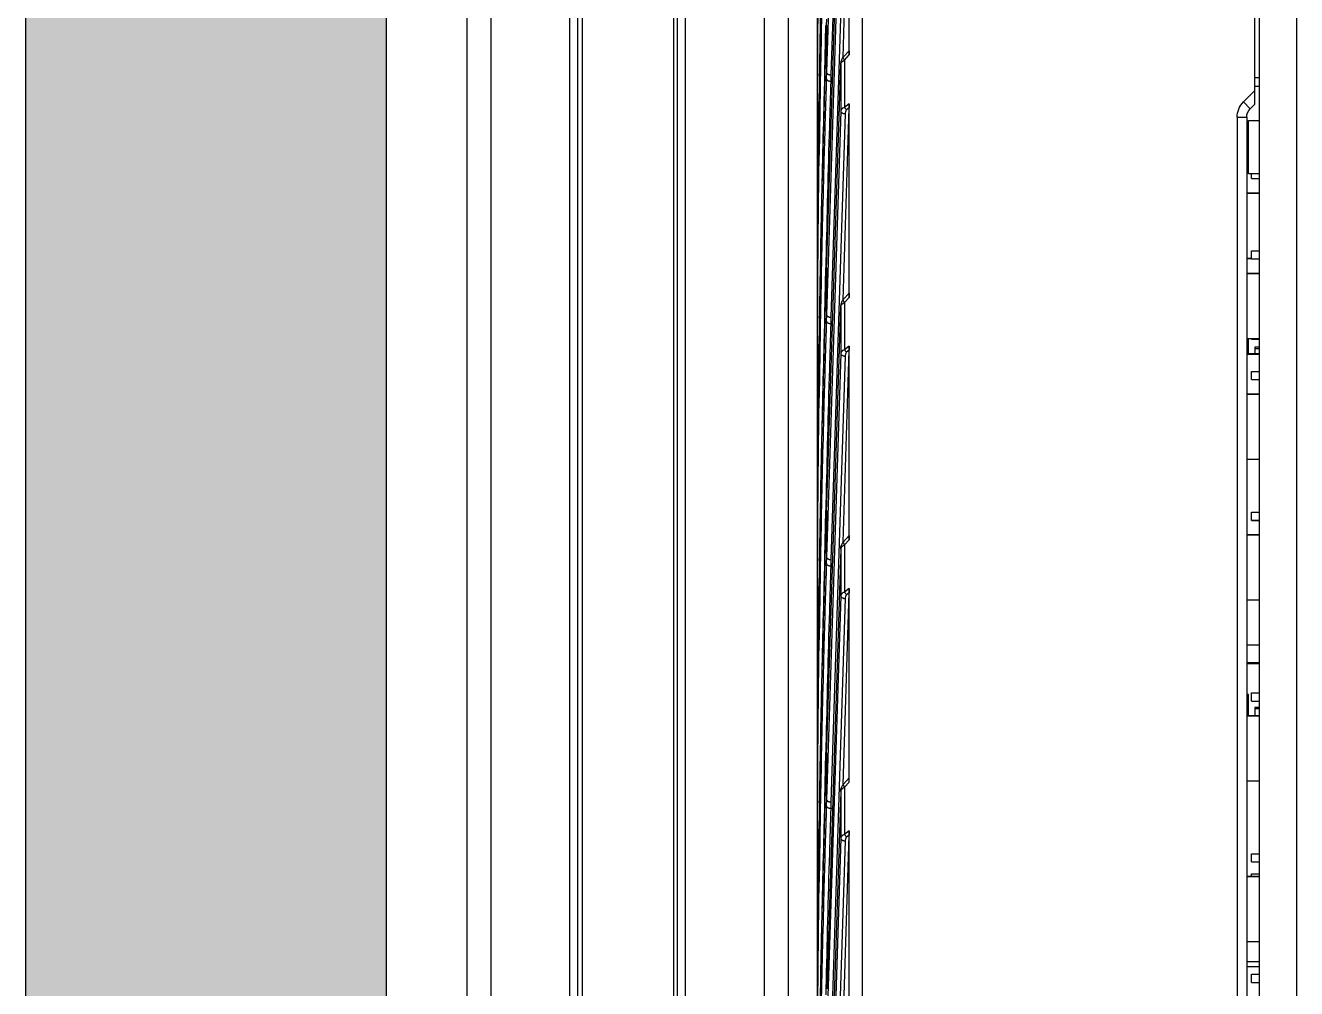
# Model space of a CAD drawing. Header units: millimetres. Extents: x 3299 to 14264, y 1863 to 5555.
# Drawn here: x 13160 to 13239, y 3224.4 to 3284.3 of the extents above; entities that cross this region are included whole.
import ezdxf

# ---------------------------------------------------------------- set-up
doc = ezdxf.new("R2010")
doc.units = ezdxf.units.MM
doc.layers.add('DIM', color=4, linetype='Continuous')

# ---------------------------------------------------------------- blocks, each defined once
blk = doc.blocks.new('tyfjg')
at = {"color": 30, "linetype": 'Continuous', "true_color": 0xf26722}
for p, q in [((6005.128, 3408.494), (7001.628, 3408.494)), ((6005.128, 3406.994), (7001.628, 3406.994)), ((6005.128, 3402.094), (7001.628, 3402.094)), ((6005.128, 3401.594), (7001.628, 3401.594)), ((7001.628, 3401.334), (6005.128, 3401.334)), ((7001.628, 3395.655), (6005.128, 3395.655)), ((6005.128, 3395.394), (7001.628, 3395.394)), ((6005.128, 3394.894), (7001.628, 3394.894)), ((6005.128, 3389.994), (7001.628, 3389.994)), ((6005.128, 3388.494), (7001.628, 3388.494))]:
    blk.add_line(p, q, dxfattribs=at)
blk = doc.blocks.new('5555')
at = {"color": 7, "linetype": 'Continuous'}
for p, q in [((2254.952, 3834.509), (2254.952, 3497.009)), ((2257.252, 3497.009), (2257.252, 3834.509)), ((2284.752, 3501.965), (2284.752, 3829.553)), ((2281.952, 3532.465), (2281.952, 3799.053)), ((2283.033, 3685.019), (2283.916, 3657.285)), ((2283.307, 3685.179), (2284.19, 3657.445)), ((2284.178, 3645.683), (2283.307, 3673.022)), ((2284.177, 3645.674), (2283.307, 3673.012)), ((2282.777, 3658.524), (2282.777, 3670.571)), ((2283.162, 3658.368), (2282.781, 3670.306)), ((2283.033, 3669.944), (2283.916, 3642.209)), ((2283.307, 3670.104), (2284.19, 3642.369)), ((2284.752, 3655.608), (2284.687, 3667.219)), ((2257.552, 3655.459), (2257.552, 3665.167)), ((2284.19, 3660.363), (2284.177, 3660.749)), ((2284.19, 3660.363), (2284.178, 3660.759)), ((2284.19, 3660.353), (2284.19, 3660.363)), ((2284.19, 3660.353), (2284.19, 3660.363)), ((2284.19, 3660.353), (2284.19, 3657.445)), ((2283.066, 3658.204), (2282.777, 3658.524)), ((2283.133, 3658.405), (2282.788, 3658.788)), ((2283.066, 3658.204), (2283.066, 3655.267)), ((2284.178, 3630.608), (2283.307, 3657.947)), ((2283.307, 3657.937), (2283.307, 3657.947)), ((2284.177, 3630.598), (2283.307, 3657.937)), ((2283.307, 3657.937), (2283.307, 3655.029)), ((2257.552, 3657.123), (2257.252, 3657.123)), ((2283.821, 3656.865), (2283.929, 3656.892)), ((2283.916, 3657.285), (2283.929, 3656.892)), ((2284.19, 3657.445), (2284.202, 3657.052)), ((2257.552, 3656.59), (2257.252, 3656.59)), ((2257.552, 3656.308), (2258.257, 3655.603)), ((2257.552, 3655.459), (2257.832, 3655.179)), ((2258.257, 3655.603), (2257.832, 3655.179)), ((2282.777, 3655.496), (2283.066, 3655.267)), ((2282.777, 3643.449), (2282.777, 3655.496)), ((2284.644, 3655.607), (2284.643, 3655.675)), ((2284.685, 3652.303), (2284.643, 3655.675)), ((2284.685, 3652.303), (2284.644, 3655.607)), ((2284.745, 3655.608), (2284.752, 3652.304)), ((2284.747, 3655.608), (2284.748, 3655.212)), ((2284.752, 3655.212), (2284.752, 3655.608)), ((2258.052, 3654.648), (2258.052, 3595.887)), ((2258.652, 3654.648), (2258.052, 3654.648)), ((2258.652, 3654.648), (2258.652, 3597.69)), ((2282.781, 3655.23), (2282.937, 3655.107)), ((2283.162, 3643.293), (2282.781, 3655.23)), ((2283.033, 3654.869), (2283.916, 3627.134)), ((2283.307, 3655.029), (2284.19, 3627.294)), ((2284.748, 3655.212), (2284.752, 3652.304)), ((2257.952, 3654.456), (2257.252, 3654.456)), ((2257.952, 3651.154), (2257.952, 3654.456)), ((2284.752, 3640.533), (2284.687, 3652.144)), ((2257.952, 3651.154), (2257.252, 3651.154)), ((2257.752, 3650.849), (2257.252, 3650.849)), ((2257.752, 3650.849), (2257.752, 3651.154)), ((2258.052, 3651.201), (2257.952, 3651.201)), ((2258.052, 3651.176), (2257.952, 3651.176)), ((2258.052, 3649.951), (2257.252, 3649.951)), ((2258.052, 3649.926), (2257.252, 3649.926)), ((2257.752, 3646.348), (2257.252, 3646.348)), ((2257.752, 3645.84), (2257.252, 3645.84)), ((2257.752, 3645.84), (2257.752, 3646.348)), ((2258.052, 3645.887), (2257.752, 3645.887)), ((2258.052, 3645.865), (2257.752, 3645.865)), ((2284.177, 3645.674), (2284.178, 3645.683)), ((2284.19, 3645.287), (2284.177, 3645.674)), ((2284.19, 3645.287), (2284.178, 3645.683)), ((2284.19, 3645.278), (2284.19, 3645.287)), ((2284.19, 3645.278), (2284.19, 3645.287)), ((2284.19, 3645.278), (2284.19, 3645.287)), ((2284.19, 3645.278), (2284.19, 3642.369)), ((2284.225, 3645.684), (2284.234, 3645.288)), ((2258.052, 3644.951), (2257.252, 3644.951)), ((2258.052, 3644.926), (2257.252, 3644.926)), ((2283.066, 3643.129), (2282.777, 3643.449)), ((2283.133, 3643.33), (2282.788, 3643.712)), ((2283.066, 3643.129), (2283.066, 3640.192)), ((2284.178, 3615.533), (2283.307, 3642.871)), ((2283.307, 3642.862), (2283.307, 3642.871)), ((2284.177, 3615.523), (2283.307, 3642.862)), ((2283.307, 3642.862), (2283.307, 3639.953)), ((2283.916, 3642.209), (2283.929, 3641.816)), ((2284.19, 3642.369), (2284.202, 3641.976)), ((2283.821, 3641.79), (2283.929, 3641.816)), ((2258.052, 3640.887), (2257.252, 3640.887)), ((2257.752, 3640.84), (2257.252, 3640.84)), ((2257.252, 3640.348), (2257.552, 3640.348)), ((2257.552, 3640.348), (2257.552, 3639.951)), ((2257.752, 3640.84), (2257.752, 3640.887)), ((2257.952, 3639.951), (2257.952, 3640.887)), ((2282.777, 3640.421), (2283.066, 3640.192)), ((2282.777, 3628.374), (2282.777, 3640.421)), ((2284.644, 3640.531), (2284.643, 3640.6)), ((2284.685, 3637.228), (2284.643, 3640.6)), ((2284.685, 3637.228), (2284.644, 3640.531)), ((2284.745, 3640.533), (2284.752, 3637.228)), ((2284.747, 3640.533), (2284.748, 3640.137)), ((2284.752, 3640.137), (2284.752, 3640.532)), ((2257.252, 3640.248), (2257.552, 3640.248)), ((2258.052, 3639.951), (2257.252, 3639.951)), ((2258.052, 3639.926), (2257.252, 3639.926)), ((2282.781, 3640.155), (2282.937, 3640.032)), ((2283.161, 3628.22), (2282.781, 3640.155)), ((2283.033, 3639.793), (2283.916, 3612.059)), ((2283.307, 3639.953), (2284.19, 3612.219)), ((2284.748, 3640.137), (2284.752, 3637.228)), ((2257.752, 3638.848), (2257.252, 3638.848)), ((2257.752, 3638.34), (2257.752, 3638.848)), ((2257.752, 3638.34), (2257.252, 3638.34)), ((2258.052, 3637.451), (2257.252, 3637.451)), ((2258.052, 3637.426), (2257.252, 3637.426)), ((2284.752, 3625.457), (2284.687, 3637.069)), ((2258.052, 3633.387), (2257.252, 3633.387)), ((2257.752, 3630.098), (2257.252, 3630.098)), ((2257.752, 3629.59), (2257.752, 3630.098)), ((2284.177, 3630.598), (2284.178, 3630.608)), ((2284.19, 3630.212), (2284.177, 3630.598)), ((2284.19, 3630.212), (2284.178, 3630.608)), ((2284.19, 3630.202), (2284.19, 3630.212)), ((2284.19, 3630.202), (2284.19, 3630.212)), ((2284.19, 3630.202), (2284.19, 3630.212)), ((2284.19, 3630.202), (2284.19, 3627.294)), ((2284.225, 3630.609), (2284.234, 3630.213)), ((2257.752, 3629.59), (2257.252, 3629.59)), ((2257.752, 3629.564), (2257.252, 3629.564)), ((2257.752, 3629.564), (2257.752, 3629.59)), ((2258.052, 3628.701), (2257.252, 3628.701)), ((2258.052, 3628.676), (2257.252, 3628.676)), ((2282.788, 3628.637), (2283.133, 3628.254)), ((2282.777, 3628.374), (2283.066, 3628.053)), ((2283.066, 3628.053), (2283.066, 3625.116)), ((2283.307, 3627.796), (2284.178, 3600.457)), ((2283.307, 3627.796), (2283.307, 3627.786)), ((2283.307, 3627.786), (2284.177, 3600.448)), ((2283.307, 3627.786), (2283.307, 3624.878)), ((2283.916, 3627.134), (2283.929, 3626.741)), ((2284.19, 3627.294), (2284.202, 3626.901)), ((2283.821, 3626.715), (2283.929, 3626.741)), ((2282.777, 3625.345), (2283.066, 3625.116)), ((2282.777, 3613.298), (2282.777, 3625.345)), ((2284.644, 3625.456), (2284.643, 3625.524)), ((2284.685, 3622.152), (2284.643, 3625.524)), ((2284.685, 3622.152), (2284.644, 3625.456)), ((2284.745, 3625.457), (2284.752, 3622.153)), ((2284.747, 3625.457), (2284.748, 3625.061)), ((2284.752, 3625.061), (2284.752, 3625.457)), ((2258.052, 3624.637), (2257.252, 3624.637)), ((2282.781, 3625.08), (2282.937, 3624.956)), ((2283.161, 3613.144), (2282.781, 3625.08)), ((2283.033, 3624.718), (2283.916, 3596.983)), ((2283.307, 3624.878), (2284.19, 3597.143)), ((2284.748, 3625.061), (2284.752, 3622.153)), ((2258.052, 3621.827), (2257.252, 3621.827)), ((2284.752, 3610.382), (2284.687, 3621.993)), ((2258.052, 3620.747), (2257.252, 3620.747)), ((2257.252, 3620.647), (2258.052, 3620.647)), ((2257.752, 3618.848), (2257.252, 3618.848)), ((2257.752, 3618.34), (2257.252, 3618.34)), ((2257.752, 3618.34), (2257.752, 3618.848)), ((2257.952, 3618.747), (2258.052, 3618.747)), ((2257.952, 3617.451), (2257.952, 3618.747)), ((2257.252, 3617.947), (2257.552, 3617.947)), ((2257.252, 3617.847), (2257.552, 3617.847)), ((2258.052, 3617.451), (2257.252, 3617.451)), ((2258.052, 3617.426), (2257.252, 3617.426)), ((2257.552, 3617.947), (2257.552, 3617.451)), ((2284.177, 3615.523), (2284.178, 3615.533)), ((2284.19, 3615.136), (2284.177, 3615.523)), ((2284.19, 3615.136), (2284.178, 3615.533)), ((2284.19, 3615.127), (2284.19, 3615.136)), ((2284.19, 3615.127), (2284.19, 3615.136)), ((2284.19, 3615.127), (2284.19, 3615.136)), ((2284.19, 3615.127), (2284.19, 3612.219)), ((2284.225, 3615.534), (2284.234, 3615.137)), ((2258.052, 3613.387), (2257.252, 3613.387)), ((2282.788, 3613.561), (2283.133, 3613.179)), ((2282.777, 3613.298), (2283.066, 3612.978)), ((2283.066, 3612.978), (2283.066, 3610.041)), ((2283.307, 3612.72), (2284.178, 3585.382)), ((2283.307, 3612.72), (2283.307, 3612.711)), ((2283.307, 3612.711), (2284.177, 3585.372)), ((2283.307, 3612.711), (2283.307, 3609.803)), ((2283.916, 3612.059), (2283.929, 3611.665)), ((2284.19, 3612.219), (2284.202, 3611.825)), ((2283.821, 3611.639), (2283.929, 3611.665)), ((2282.777, 3610.27), (2283.066, 3610.041)), ((2282.777, 3598.223), (2282.777, 3610.27)), ((2284.644, 3610.38), (2284.643, 3610.449)), ((2284.685, 3607.077), (2284.643, 3610.449)), ((2284.685, 3607.077), (2284.644, 3610.38)), ((2284.745, 3610.382), (2284.752, 3607.078)), ((2284.747, 3610.382), (2284.748, 3609.986)), ((2284.752, 3609.986), (2284.752, 3610.382)), ((2282.781, 3610.004), (2282.937, 3609.881)), ((2283.162, 3598.066), (2282.781, 3610.004)), ((2283.033, 3609.643), (2283.916, 3581.908)), ((2283.307, 3609.803), (2284.19, 3582.068)), ((2284.748, 3609.986), (2284.752, 3607.078)), ((2257.752, 3608.848), (2257.252, 3608.848)), ((2257.752, 3608.34), (2257.752, 3608.848)), ((2257.752, 3608.34), (2257.252, 3608.34)), ((2257.752, 3607.598), (2257.252, 3607.598)), ((2258.052, 3607.451), (2257.252, 3607.451)), ((2258.052, 3607.426), (2257.252, 3607.426)), ((2257.752, 3607.451), (2257.752, 3607.598)), ((2284.752, 3595.306), (2284.687, 3606.918)), ((2258.052, 3603.387), (2257.252, 3603.387)), ((2258.052, 3602.137), (2257.252, 3602.137)), ((2258.052, 3601.827), (2257.252, 3601.827)), ((2257.752, 3601.348), (2257.252, 3601.348)), ((2257.752, 3600.84), (2257.252, 3600.84)), ((2257.752, 3600.84), (2257.752, 3601.348)), ((2284.225, 3600.458), (2284.234, 3600.062))]:
    blk.add_line(p, q, dxfattribs=at)
for points in [[(2284.687, 3652.144), (2284.499, 3663.833), (2284.19, 3675.438)], [(2284.687, 3637.069), (2284.499, 3648.757), (2284.19, 3660.363)], [(2283.307, 3657.947), (2283.304, 3657.987), (2283.285, 3658.11), (2283.248, 3658.221), (2283.196, 3658.322), (2283.133, 3658.405)], [(2284.687, 3621.993), (2284.499, 3633.682), (2284.19, 3645.287)], [(2283.307, 3642.871), (2283.304, 3642.912), (2283.285, 3643.034), (2283.248, 3643.146), (2283.196, 3643.247), (2283.133, 3643.33)], [(2284.687, 3606.918), (2284.499, 3618.607), (2284.19, 3630.212)], [(2283.307, 3627.796), (2283.305, 3627.826), (2283.291, 3627.932), (2283.263, 3628.031), (2283.225, 3628.121), (2283.174, 3628.204), (2283.133, 3628.255)], [(2284.687, 3591.843), (2284.499, 3603.531), (2284.19, 3615.136)], [(2283.307, 3612.72), (2283.305, 3612.75), (2283.291, 3612.857), (2283.263, 3612.955), (2283.225, 3613.046), (2283.174, 3613.128), (2283.133, 3613.179)]]:
    blk.add_lwpolyline(points, dxfattribs=at)
for centre, radius, start, end in [((1176.199, 3652.304), 1108.553, 0.170759, 0.550314), ((1176.14, 3655.212), 1108.612, 0.020446, 0.399988), ((1175.893, 3637.078), 1108.585, 0.932209, 1.203557), ((2257.302, 3654.648), 1.35, 0, 45), ((2257.302, 3654.648), 0.75, 0, 45), ((1176.426, 3637.231), 1108.326, 0.550317, 0.77916), ((1176.3, 3640.138), 1108.452, 0.399989, 0.628818), ((1176.199, 3637.229), 1108.553, 0.170759, 0.550314), ((1176.14, 3640.137), 1108.612, 0.020446, 0.399988), ((1175.893, 3622.003), 1108.585, 0.932209, 1.203557), ((1176.426, 3622.155), 1108.326, 0.550317, 0.77916), ((1176.3, 3625.063), 1108.452, 0.399989, 0.628818), ((1176.199, 3622.153), 1108.553, 0.170759, 0.550314), ((1176.14, 3625.061), 1108.612, 0.020446, 0.399988), ((1175.893, 3606.927), 1108.585, 0.932209, 1.203557), ((2283.106, 3627.77), 0.201, 4.54675, 7.1541), ((1176.426, 3607.08), 1108.326, 0.550317, 0.77916), ((1176.3, 3609.987), 1108.452, 0.399989, 0.628818), ((1176.199, 3607.078), 1108.553, 0.170759, 0.550314), ((1176.14, 3609.986), 1108.612, 0.020446, 0.399988), ((1175.893, 3591.852), 1108.585, 0.932209, 1.203557), ((2283.106, 3612.695), 0.201, 4.54675, 7.1541), ((1176.426, 3592.005), 1108.326, 0.550317, 0.77916), ((1176.3, 3594.912), 1108.452, 0.399989, 0.628818), ((1176.199, 3592.003), 1108.553, 0.170759, 0.550314), ((1176.14, 3594.911), 1108.612, 0.020446, 0.399988)]:
    blk.add_arc(centre, radius, start, end, dxfattribs=at)
for centre, major_axis, ratio, start_param, end_param in [((2282.795, 3658.332), (-0.008, 0.456), 0.03597, -0.04118, 1.135116), ((2282.795, 3655.359), (-0.006, 0.387), 0.043625, 1.207842, 1.907655), ((2282.795, 3643.257), (-0.008, 0.456), 0.03597, -0.04118, 1.135116), ((2282.795, 3640.283), (-0.006, 0.387), 0.043625, 1.207842, 1.907655), ((2282.795, 3628.181), (-0.008, 0.456), 0.03597, -0.04118, 1.135116), ((2282.795, 3625.208), (-0.006, 0.387), 0.043625, 1.207842, 1.907655), ((2282.795, 3610.133), (-0.006, 0.387), 0.043625, 1.207842, 1.907655)]:
    blk.add_ellipse(centre, major_axis=major_axis, ratio=ratio, start_param=start_param, end_param=end_param, dxfattribs=at)
for points, knots in [([(2284.643, 3655.675), (2284.62, 3657.321), (2284.513, 3663.907), (2284.347, 3670.491), (2284.19, 3675.428)], [0, 0, 0, 0, 0.249991, 1, 1, 1, 1]), ([(2284.202, 3672.127), (2284.254, 3670.475), (2284.448, 3663.868), (2284.582, 3657.259), (2284.65, 3652.302)], [0, 0, 0, 0, 0.250013, 1, 1, 1, 1]), ([(2284.643, 3640.6), (2284.62, 3642.246), (2284.513, 3648.831), (2284.347, 3655.416), (2284.19, 3660.353)], [0, 0, 0, 0, 0.249991, 1, 1, 1, 1]), ([(2283.066, 3658.204), (2283.074, 3658.215), (2283.09, 3658.235), (2283.11, 3658.266), (2283.126, 3658.296), (2283.138, 3658.324), (2283.145, 3658.349), (2283.147, 3658.371), (2283.144, 3658.388), (2283.139, 3658.399), (2283.135, 3658.403), (2283.133, 3658.405)], [0, 0, 0, 0, 0.177781, 0.343274, 0.493701, 0.627259, 0.742963, 0.841273, 0.924881, 0.96303, 1, 1, 1, 1]), ([(2283.234, 3658.088), (2283.224, 3658.1), (2283.201, 3658.122), (2283.161, 3658.152), (2283.116, 3658.18), (2283.083, 3658.196), (2283.066, 3658.204)], [0, 0, 0, 0, 0.224787, 0.466098, 0.724542, 1, 1, 1, 1]), ([(2283.295, 3657.99), (2283.289, 3658.007), (2283.272, 3658.043), (2283.248, 3658.073), (2283.234, 3658.088)], [0, 0, 0, 0, 0.477411, 1, 1, 1, 1]), ([(2283.307, 3657.937), (2283.306, 3657.941), (2283.304, 3657.959), (2283.3, 3657.977), (2283.295, 3657.99)], [0, 0, 0, 0, 0.245957, 1, 1, 1, 1]), ([(2284.19, 3657.445), (2284.189, 3657.435), (2284.184, 3657.414), (2284.166, 3657.386), (2284.14, 3657.36), (2284.106, 3657.337), (2284.066, 3657.317), (2284.019, 3657.301), (2283.969, 3657.29), (2283.934, 3657.286), (2283.916, 3657.285)], [0, 0, 0, 0, 0.087721, 0.183554, 0.291171, 0.41195, 0.545418, 0.68978, 0.84241, 1, 1, 1, 1]), ([(2284.202, 3657.052), (2284.202, 3657.042), (2284.196, 3657.021), (2284.179, 3656.993), (2284.153, 3656.967), (2284.119, 3656.943), (2284.078, 3656.924), (2284.032, 3656.908), (2283.982, 3656.897), (2283.947, 3656.893), (2283.929, 3656.892)], [0, 0, 0, 0, 0.087716, 0.183532, 0.29113, 0.411898, 0.545364, 0.689735, 0.842384, 1, 1, 1, 1]), ([(2283.929, 3656.892), (2283.958, 3655.958), (2284.071, 3652.222), (2284.165, 3648.487), (2284.225, 3645.684)], [0, 0, 0, 0, 0.250008, 1, 1, 1, 1]), ([(2284.202, 3657.052), (2284.254, 3655.4), (2284.448, 3648.793), (2284.582, 3642.184), (2284.65, 3637.227)], [0, 0, 0, 0, 0.250013, 1, 1, 1, 1]), ([(2283.066, 3655.267), (2283.057, 3655.252), (2283.039, 3655.223), (2283.008, 3655.182), (2282.974, 3655.143), (2282.949, 3655.118), (2282.937, 3655.107)], [0, 0, 0, 0, 0.248018, 0.501621, 0.754402, 1, 1, 1, 1]), ([(2282.937, 3655.107), (2282.955, 3655.093), (2282.977, 3655.067), (2282.998, 3655.027), (2283.015, 3654.987), (2283.028, 3654.934), (2283.032, 3654.89), (2283.033, 3654.869)], [0, 0, 0, 0, 0.256695, 0.382089, 0.506385, 0.753251, 1, 1, 1, 1]), ([(2283.307, 3655.029), (2283.306, 3655.019), (2283.3, 3654.998), (2283.283, 3654.97), (2283.257, 3654.944), (2283.223, 3654.921), (2283.182, 3654.901), (2283.136, 3654.885), (2283.086, 3654.874), (2283.051, 3654.87), (2283.033, 3654.869)], [0, 0, 0, 0, 0.087721, 0.183554, 0.291171, 0.41195, 0.545418, 0.68978, 0.84241, 1, 1, 1, 1]), ([(2283.066, 3655.267), (2283.084, 3655.261), (2283.119, 3655.249), (2283.166, 3655.225), (2283.207, 3655.197), (2283.241, 3655.167), (2283.268, 3655.135), (2283.288, 3655.101), (2283.301, 3655.065), (2283.306, 3655.041), (2283.307, 3655.029)], [0, 0, 0, 0, 0.158904, 0.306341, 0.442472, 0.568149, 0.684741, 0.794091, 0.898356, 1, 1, 1, 1]), ([(2284.752, 3652.304), (2284.752, 3652.295), (2284.749, 3652.276), (2284.736, 3652.249), (2284.715, 3652.224), (2284.697, 3652.21), (2284.687, 3652.203)], [0, 0, 0, 0, 0.219451, 0.453173, 0.711497, 1, 1, 1, 1]), ([(2284.752, 3651.908), (2284.752, 3651.899), (2284.749, 3651.881), (2284.736, 3651.855), (2284.716, 3651.83), (2284.699, 3651.816), (2284.689, 3651.81)], [0, 0, 0, 0, 0.220352, 0.454493, 0.7125, 1, 1, 1, 1]), ([(2284.643, 3625.524), (2284.62, 3627.171), (2284.513, 3633.756), (2284.347, 3640.34), (2284.19, 3645.278)], [0, 0, 0, 0, 0.249991, 1, 1, 1, 1]), ([(2283.066, 3643.129), (2283.074, 3643.139), (2283.09, 3643.16), (2283.11, 3643.191), (2283.126, 3643.22), (2283.138, 3643.248), (2283.145, 3643.273), (2283.147, 3643.296), (2283.144, 3643.312), (2283.139, 3643.323), (2283.135, 3643.328), (2283.133, 3643.33)], [0, 0, 0, 0, 0.177781, 0.343274, 0.493701, 0.627259, 0.742963, 0.841273, 0.924881, 0.96303, 1, 1, 1, 1]), ([(2283.234, 3643.013), (2283.224, 3643.024), (2283.201, 3643.047), (2283.161, 3643.077), (2283.116, 3643.105), (2283.083, 3643.121), (2283.066, 3643.129)], [0, 0, 0, 0, 0.224787, 0.466098, 0.724542, 1, 1, 1, 1]), ([(2283.295, 3642.915), (2283.289, 3642.932), (2283.272, 3642.967), (2283.248, 3642.998), (2283.234, 3643.013)], [0, 0, 0, 0, 0.477411, 1, 1, 1, 1]), ([(2283.307, 3642.862), (2283.306, 3642.866), (2283.304, 3642.884), (2283.3, 3642.902), (2283.295, 3642.915)], [0, 0, 0, 0, 0.245957, 1, 1, 1, 1]), ([(2284.19, 3642.369), (2284.189, 3642.359), (2284.184, 3642.339), (2284.166, 3642.311), (2284.14, 3642.284), (2284.106, 3642.261), (2284.066, 3642.241), (2284.019, 3642.226), (2283.969, 3642.215), (2283.934, 3642.211), (2283.916, 3642.209)], [0, 0, 0, 0, 0.087721, 0.183554, 0.291171, 0.41195, 0.545418, 0.68978, 0.84241, 1, 1, 1, 1]), ([(2284.202, 3641.976), (2284.202, 3641.966), (2284.196, 3641.946), (2284.179, 3641.917), (2284.153, 3641.891), (2284.119, 3641.868), (2284.078, 3641.848), (2284.032, 3641.833), (2283.982, 3641.821), (2283.947, 3641.817), (2283.929, 3641.816)], [0, 0, 0, 0, 0.087716, 0.183532, 0.29113, 0.411898, 0.545364, 0.689735, 0.842384, 1, 1, 1, 1]), ([(2284.202, 3641.976), (2284.254, 3640.324), (2284.448, 3633.717), (2284.582, 3627.109), (2284.65, 3622.152)], [0, 0, 0, 0, 0.250013, 1, 1, 1, 1]), ([(2283.929, 3641.816), (2283.958, 3640.882), (2284.071, 3637.147), (2284.165, 3633.411), (2284.225, 3630.609)], [0, 0, 0, 0, 0.250008, 1, 1, 1, 1]), ([(2283.066, 3640.192), (2283.057, 3640.177), (2283.039, 3640.148), (2283.008, 3640.106), (2282.974, 3640.067), (2282.949, 3640.043), (2282.937, 3640.032)], [0, 0, 0, 0, 0.248018, 0.501621, 0.754402, 1, 1, 1, 1]), ([(2282.937, 3640.032), (2282.955, 3640.018), (2282.977, 3639.991), (2282.998, 3639.952), (2283.015, 3639.912), (2283.028, 3639.858), (2283.032, 3639.815), (2283.033, 3639.793)], [0, 0, 0, 0, 0.256695, 0.382089, 0.506385, 0.753251, 1, 1, 1, 1]), ([(2283.307, 3639.953), (2283.306, 3639.943), (2283.3, 3639.923), (2283.283, 3639.894), (2283.257, 3639.868), (2283.223, 3639.845), (2283.182, 3639.825), (2283.136, 3639.81), (2283.086, 3639.799), (2283.051, 3639.795), (2283.033, 3639.793)], [0, 0, 0, 0, 0.087721, 0.183554, 0.291171, 0.41195, 0.545418, 0.68978, 0.84241, 1, 1, 1, 1]), ([(2283.066, 3640.192), (2283.084, 3640.186), (2283.119, 3640.173), (2283.166, 3640.149), (2283.207, 3640.122), (2283.241, 3640.092), (2283.268, 3640.06), (2283.288, 3640.025), (2283.301, 3639.99), (2283.306, 3639.965), (2283.307, 3639.953)], [0, 0, 0, 0, 0.158904, 0.306341, 0.442472, 0.568149, 0.684741, 0.794091, 0.898356, 1, 1, 1, 1]), ([(2284.752, 3637.228), (2284.752, 3637.219), (2284.749, 3637.2), (2284.736, 3637.174), (2284.715, 3637.149), (2284.697, 3637.135), (2284.687, 3637.128)], [0, 0, 0, 0, 0.219451, 0.453173, 0.711497, 1, 1, 1, 1]), ([(2284.752, 3636.833), (2284.752, 3636.824), (2284.749, 3636.805), (2284.736, 3636.779), (2284.716, 3636.755), (2284.699, 3636.741), (2284.689, 3636.734)], [0, 0, 0, 0, 0.220352, 0.454493, 0.7125, 1, 1, 1, 1]), ([(2284.643, 3610.449), (2284.62, 3612.095), (2284.513, 3618.681), (2284.347, 3625.265), (2284.19, 3630.202)], [0, 0, 0, 0, 0.249991, 1, 1, 1, 1]), ([(2283.133, 3628.254), (2283.135, 3628.252), (2283.139, 3628.248), (2283.144, 3628.237), (2283.147, 3628.22), (2283.145, 3628.198), (2283.138, 3628.173), (2283.126, 3628.145), (2283.11, 3628.115), (2283.09, 3628.084), (2283.074, 3628.064), (2283.066, 3628.053)], [0, 0, 0, 0, 0.03697, 0.075119, 0.158727, 0.257037, 0.372741, 0.506299, 0.656725, 0.822218, 1, 1, 1, 1]), ([(2283.066, 3628.053), (2283.083, 3628.046), (2283.115, 3628.03), (2283.159, 3628.003), (2283.198, 3627.974), (2283.22, 3627.952), (2283.231, 3627.941)], [0, 0, 0, 0, 0.274629, 0.53282, 0.774432, 1, 1, 1, 1]), ([(2283.231, 3627.941), (2283.241, 3627.93), (2283.26, 3627.908), (2283.283, 3627.871), (2283.298, 3627.834), (2283.304, 3627.808), (2283.306, 3627.795)], [0, 0, 0, 0, 0.274286, 0.529951, 0.770403, 1, 1, 1, 1]), ([(2284.19, 3627.294), (2284.189, 3627.284), (2284.184, 3627.264), (2284.166, 3627.235), (2284.14, 3627.209), (2284.106, 3627.186), (2284.066, 3627.166), (2284.019, 3627.15), (2283.969, 3627.139), (2283.934, 3627.135), (2283.916, 3627.134)], [0, 0, 0, 0, 0.087721, 0.183554, 0.291171, 0.41195, 0.545418, 0.68978, 0.84241, 1, 1, 1, 1]), ([(2284.202, 3626.901), (2284.202, 3626.891), (2284.196, 3626.87), (2284.179, 3626.842), (2284.153, 3626.816), (2284.119, 3626.793), (2284.078, 3626.773), (2284.032, 3626.757), (2283.982, 3626.746), (2283.947, 3626.742), (2283.929, 3626.741)], [0, 0, 0, 0, 0.087716, 0.183532, 0.29113, 0.411898, 0.545364, 0.689735, 0.842384, 1, 1, 1, 1]), ([(2284.202, 3626.901), (2284.254, 3625.249), (2284.448, 3618.642), (2284.582, 3612.033), (2284.65, 3607.076)], [0, 0, 0, 0, 0.250013, 1, 1, 1, 1]), ([(2283.929, 3626.741), (2283.958, 3625.807), (2284.071, 3622.072), (2284.165, 3618.336), (2284.225, 3615.534)], [0, 0, 0, 0, 0.250008, 1, 1, 1, 1]), ([(2283.066, 3625.116), (2283.057, 3625.102), (2283.039, 3625.072), (2283.008, 3625.031), (2282.974, 3624.992), (2282.949, 3624.968), (2282.937, 3624.956)], [0, 0, 0, 0, 0.248018, 0.501621, 0.754402, 1, 1, 1, 1]), ([(2282.937, 3624.956), (2282.955, 3624.942), (2282.977, 3624.916), (2282.998, 3624.877), (2283.015, 3624.836), (2283.028, 3624.783), (2283.032, 3624.74), (2283.033, 3624.718)], [0, 0, 0, 0, 0.256695, 0.382089, 0.506385, 0.753251, 1, 1, 1, 1]), ([(2283.307, 3624.878), (2283.306, 3624.868), (2283.3, 3624.847), (2283.283, 3624.819), (2283.257, 3624.793), (2283.223, 3624.77), (2283.182, 3624.75), (2283.136, 3624.734), (2283.086, 3624.723), (2283.051, 3624.719), (2283.033, 3624.718)], [0, 0, 0, 0, 0.087721, 0.183554, 0.291171, 0.41195, 0.545418, 0.68978, 0.84241, 1, 1, 1, 1]), ([(2283.066, 3625.116), (2283.084, 3625.111), (2283.119, 3625.098), (2283.166, 3625.074), (2283.207, 3625.047), (2283.241, 3625.017), (2283.268, 3624.984), (2283.288, 3624.95), (2283.301, 3624.914), (2283.306, 3624.89), (2283.307, 3624.878)], [0, 0, 0, 0, 0.158904, 0.306341, 0.442472, 0.568149, 0.684741, 0.794091, 0.898356, 1, 1, 1, 1]), ([(2284.752, 3622.153), (2284.752, 3622.144), (2284.749, 3622.125), (2284.736, 3622.098), (2284.715, 3622.073), (2284.697, 3622.059), (2284.687, 3622.053)], [0, 0, 0, 0, 0.219451, 0.453173, 0.711497, 1, 1, 1, 1]), ([(2284.752, 3621.757), (2284.752, 3621.748), (2284.749, 3621.73), (2284.736, 3621.704), (2284.716, 3621.679), (2284.699, 3621.665), (2284.689, 3621.659)], [0, 0, 0, 0, 0.220352, 0.454493, 0.7125, 1, 1, 1, 1]), ([(2284.643, 3595.374), (2284.62, 3597.02), (2284.513, 3603.605), (2284.347, 3610.19), (2284.19, 3615.127)], [0, 0, 0, 0, 0.249991, 1, 1, 1, 1]), ([(2283.133, 3613.179), (2283.135, 3613.177), (2283.139, 3613.172), (2283.144, 3613.162), (2283.147, 3613.145), (2283.145, 3613.123), (2283.138, 3613.097), (2283.126, 3613.07), (2283.11, 3613.04), (2283.09, 3613.009), (2283.074, 3612.988), (2283.066, 3612.978)], [0, 0, 0, 0, 0.03697, 0.075119, 0.158727, 0.257037, 0.372741, 0.506299, 0.656725, 0.822218, 1, 1, 1, 1]), ([(2283.066, 3612.978), (2283.083, 3612.971), (2283.115, 3612.955), (2283.159, 3612.928), (2283.198, 3612.898), (2283.22, 3612.877), (2283.231, 3612.866)], [0, 0, 0, 0, 0.274629, 0.53282, 0.774432, 1, 1, 1, 1]), ([(2283.231, 3612.866), (2283.241, 3612.855), (2283.26, 3612.832), (2283.283, 3612.796), (2283.298, 3612.758), (2283.304, 3612.733), (2283.306, 3612.72)], [0, 0, 0, 0, 0.274286, 0.529951, 0.770403, 1, 1, 1, 1]), ([(2284.19, 3612.219), (2284.189, 3612.209), (2284.184, 3612.188), (2284.166, 3612.16), (2284.14, 3612.134), (2284.106, 3612.11), (2284.066, 3612.091), (2284.019, 3612.075), (2283.969, 3612.064), (2283.934, 3612.06), (2283.916, 3612.059)], [0, 0, 0, 0, 0.087721, 0.183554, 0.291171, 0.41195, 0.545418, 0.68978, 0.84241, 1, 1, 1, 1]), ([(2284.202, 3611.825), (2284.202, 3611.815), (2284.196, 3611.795), (2284.179, 3611.767), (2284.153, 3611.74), (2284.119, 3611.717), (2284.078, 3611.697), (2284.032, 3611.682), (2283.982, 3611.671), (2283.947, 3611.667), (2283.929, 3611.665)], [0, 0, 0, 0, 0.087716, 0.183532, 0.29113, 0.411898, 0.545364, 0.689735, 0.842384, 1, 1, 1, 1]), ([(2284.202, 3611.825), (2284.254, 3610.174), (2284.448, 3603.567), (2284.582, 3596.958), (2284.65, 3592.001)], [0, 0, 0, 0, 0.250013, 1, 1, 1, 1]), ([(2283.929, 3611.665), (2283.958, 3610.732), (2284.071, 3606.996), (2284.165, 3603.26), (2284.225, 3600.458)], [0, 0, 0, 0, 0.250008, 1, 1, 1, 1]), ([(2283.066, 3610.041), (2283.057, 3610.026), (2283.039, 3609.997), (2283.008, 3609.955), (2282.974, 3609.916), (2282.949, 3609.892), (2282.937, 3609.881)], [0, 0, 0, 0, 0.248018, 0.501621, 0.754402, 1, 1, 1, 1]), ([(2282.937, 3609.881), (2282.955, 3609.867), (2282.977, 3609.841), (2282.998, 3609.801), (2283.015, 3609.761), (2283.028, 3609.708), (2283.032, 3609.664), (2283.033, 3609.643)], [0, 0, 0, 0, 0.256695, 0.382089, 0.506385, 0.753251, 1, 1, 1, 1]), ([(2283.307, 3609.803), (2283.306, 3609.793), (2283.3, 3609.772), (2283.283, 3609.744), (2283.257, 3609.718), (2283.223, 3609.694), (2283.182, 3609.675), (2283.136, 3609.659), (2283.086, 3609.648), (2283.051, 3609.644), (2283.033, 3609.643)], [0, 0, 0, 0, 0.087721, 0.183554, 0.291171, 0.41195, 0.545418, 0.68978, 0.84241, 1, 1, 1, 1]), ([(2283.066, 3610.041), (2283.084, 3610.035), (2283.119, 3610.022), (2283.166, 3609.999), (2283.207, 3609.971), (2283.241, 3609.941), (2283.268, 3609.909), (2283.288, 3609.875), (2283.301, 3609.839), (2283.306, 3609.815), (2283.307, 3609.803)], [0, 0, 0, 0, 0.158904, 0.306341, 0.442472, 0.568149, 0.684741, 0.794091, 0.898356, 1, 1, 1, 1]), ([(2284.752, 3607.078), (2284.752, 3607.068), (2284.749, 3607.05), (2284.736, 3607.023), (2284.715, 3606.998), (2284.697, 3606.984), (2284.687, 3606.977)], [0, 0, 0, 0, 0.219451, 0.453173, 0.711497, 1, 1, 1, 1]), ([(2284.752, 3606.682), (2284.752, 3606.673), (2284.749, 3606.655), (2284.736, 3606.628), (2284.716, 3606.604), (2284.699, 3606.59), (2284.689, 3606.583)], [0, 0, 0, 0, 0.220352, 0.454493, 0.7125, 1, 1, 1, 1])]:
    blk.add_open_spline(points, degree=3, knots=knots, dxfattribs=at)
blk = doc.blocks.new('*U165')
blk.add_blockref('5555', (-2270.402, -3671.759))
blk = doc.blocks.new('*U166')
at = {"color": 0, "linetype": 'ByBlock', "lineweight": -2, "transparency": 16777216}
blk.add_blockref('*U165', (0, 0), dxfattribs=at)

msp = doc.modelspace()

# ---------------------------------------------------------------- hatches: boundary and pattern name
h = msp.add_hatch()
h.set_pattern_fill('ANSI36', color=256, scale=4)
h.set_pattern_definition([(45, (-2828.392, 1472.21), (6.735192, 24.695704), [31.75, -6.35, 0, -6.35])])
h.paths.add_polyline_path([(13159.98057, 3052.85573), (13182.44798, 3052.85573), (13182.44798, 4951.10786), (13159.98057, 4951.10786)])

# ---------------------------------------------------------------- linework, layer by layer
at = {"layer": 'DIM', "color": 0}
msp.add_lwpolyline([(13159.98057, 4951.10786), (13159.98057, 3052.85573), (13182.44798, 3052.85573), (13182.44798, 4951.10786)], close=True, dxfattribs=at)

# ---------------------------------------------------------------- block references
at = {"xscale": -1}
msp.add_blockref('*U166', (13223.59798, 3295.67844), dxfattribs=at)
at = {"rotation": 90}
msp.add_blockref('tyfjg', (16595.94238, -2881.58473), dxfattribs=at)

doc.saveas('drawing.dxf')
